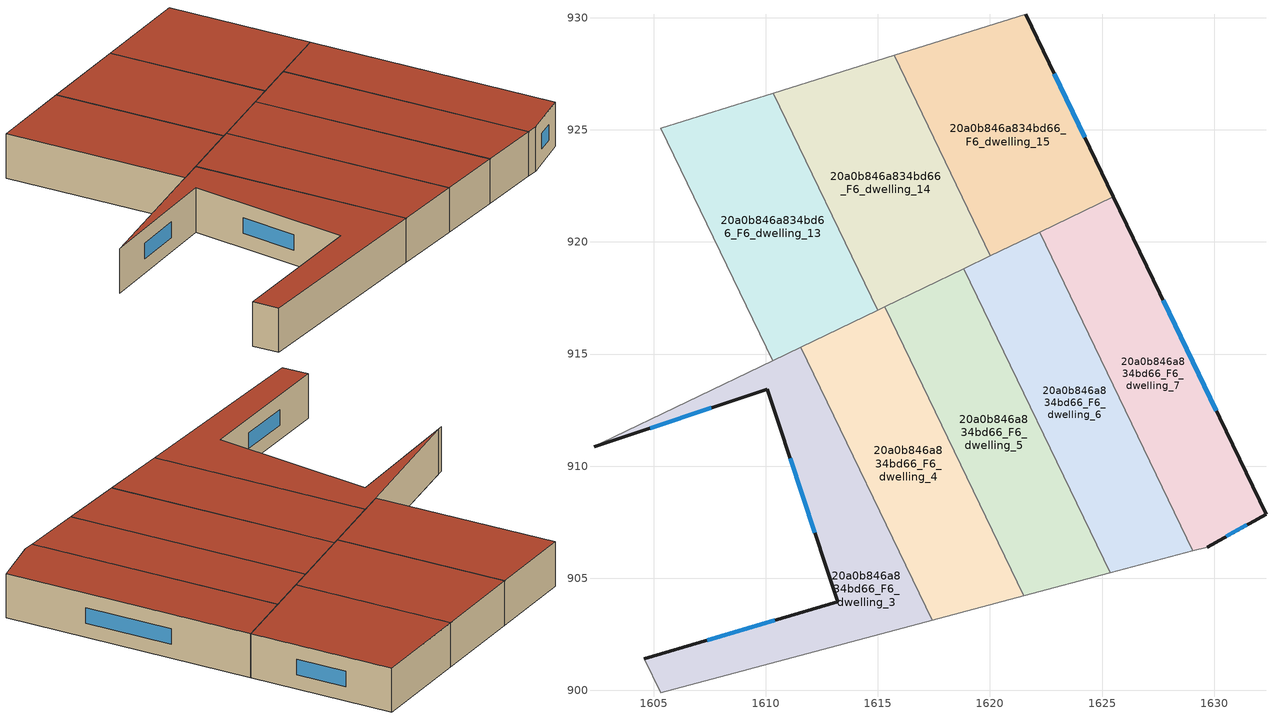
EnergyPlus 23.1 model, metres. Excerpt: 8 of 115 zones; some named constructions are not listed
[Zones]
20a0b846a834bd66_F6_dwelling_13
 floor to 20a0b846a834bd66_F5_dwelling_13 (EU_floor_Construction): 1610.33,926.63 1614.99,916.95 1610.31,914.7 1605.32,925.07 z18
 wall to 20a0b846a834bd66_F6_dwelling_14 (EU_wall_Construction): 1614.99,916.95 1610.33,926.63 z18:21
 wall to 20a0b846a834bd66_F6_dwelling_12 (EU_wall_Construction): 1605.32,925.07 1610.31,914.7 z18:21
 wall adiabatic (EU_wall_Construction): 1610.33,926.63 1605.32,925.07 z18:21
 wall to 20a0b846a834bd66_F6_dwelling_4 (EU_wall_Construction): 1611.56,915.3 1614.99,916.95 z18:21
 wall to 20a0b846a834bd66_F6_dwelling_3 (EU_wall_Construction): 1610.31,914.7 1611.56,915.3 z18:21
 roof outside (EU_roof_Construction): 1614.99,916.95 1610.33,926.63 1605.32,925.07 1610.31,914.7 z21
20a0b846a834bd66_F6_dwelling_14
 floor to 20a0b846a834bd66_F5_dwelling_14 (EU_floor_Construction): 1615.72,928.32 1620.02,919.38 1614.99,916.95 1610.33,926.63 z18
 wall to 20a0b846a834bd66_F6_dwelling_15 (EU_wall_Construction): 1620.02,919.38 1615.72,928.32 z18:21
 wall adiabatic (EU_wall_Construction): 1615.72,928.32 1610.33,926.63 z18:21
 wall to 20a0b846a834bd66_F6_dwelling_5 (EU_wall_Construction): 1615.3,917.1 1618.84,918.81 z18:21
 wall to 20a0b846a834bd66_F6_dwelling_4 (EU_wall_Construction): 1614.99,916.95 1615.3,917.1 z18:21
 wall to 20a0b846a834bd66_F6_dwelling_6 (EU_wall_Construction): 1618.84,918.81 1620.02,919.38 z18:21
 roof outside (EU_roof_Construction): 1620.02,919.38 1615.72,928.32 1610.33,926.63 1614.99,916.95 z21
20a0b846a834bd66_F6_dwelling_15
 floor to 20a0b846a834bd66_F5_dwelling_15 (EU_floor_Construction): 1621.59,930.16 1625.51,922.01 1620.02,919.38 1615.72,928.32 z18
 wall outside (EU_wall_Construction): 1625.51,922.01 1621.59,930.16 z18:21
 wall adiabatic (EU_wall_Construction): 1621.59,930.16 1615.72,928.32 z18:21
 wall to 20a0b846a834bd66_F6_dwelling_7 (EU_wall_Construction): 1622.21,920.43 1625.51,922.01 z18:21
 wall to 20a0b846a834bd66_F6_dwelling_6 (EU_wall_Construction): 1620.02,919.37 1622.21,920.43 z18:21
 window (EU_Window_Construction): 1624.24,924.66 1622.87,927.51 z18.98:20.02
 roof outside (EU_roof_Construction): 1625.51,922.01 1621.59,930.16 1615.72,928.32 1620.02,919.38 z21
20a0b846a834bd66_F6_dwelling_3
 floor to 20a0b846a834bd66_F5_dwelling_3 (EU_floor_Construction): 1611.56,915.3 1617.42,903.12 1605.31,899.89 1604.58,901.4 1613.21,903.95 1610.07,913.43 1602.33,910.87 z18
 wall outside (EU_wall_Construction): 1602.33,910.87 1610.07,913.43 1613.21,903.95 1604.58,901.4 z18:21
 wall to 20a0b846a834bd66_F6_dwelling_4 (EU_wall_Construction): 1617.42,903.12 1611.56,915.3 z18:21
 wall adiabatic (EU_wall_Construction): 1605.31,899.89 1617.42,903.12 z18:21
 wall to 20a0b846a834bd66_F6_dwelling_2 (EU_wall_Construction): 1604.58,901.4 1605.31,899.89 z18:21
 wall to 20a0b846a834bd66_F6_dwelling_11 (EU_wall_Construction): 1602.68,911.03 1602.33,910.87 z18:21
 wall to 20a0b846a834bd66_F6_dwelling_12 (EU_wall_Construction): 1610.31,914.7 1602.68,911.03 z18:21
 window (EU_Window_Construction): 1611.1,910.35 1612.19,907.03 / 1604.85,911.7 1607.56,912.6 / 1610.41,903.12 1607.39,902.23 z18.98:20.02
 roof outside (EU_roof_Construction): 1617.42,903.12 1611.56,915.3 1602.33,910.87 1610.07,913.43 1613.21,903.95 1604.58,901.4 1605.31,899.89 z21
20a0b846a834bd66_F6_dwelling_4
 floor to 20a0b846a834bd66_F5_dwelling_4 (EU_floor_Construction): 1615.3,917.1 1621.5,904.21 1617.42,903.12 1611.56,915.3 z18
 wall to 20a0b846a834bd66_F6_dwelling_5 (EU_wall_Construction): 1621.5,904.21 1615.3,917.1 z18:21
 wall adiabatic (EU_wall_Construction): 1617.42,903.12 1621.5,904.21 z18:21
 roof outside (EU_roof_Construction): 1621.5,904.21 1615.3,917.1 1611.56,915.3 1617.42,903.12 z21
20a0b846a834bd66_F6_dwelling_5
 floor to 20a0b846a834bd66_F5_dwelling_5 (EU_floor_Construction): 1618.84,918.81 1625.37,905.24 1621.5,904.21 1615.3,917.1 z18
 wall to 20a0b846a834bd66_F6_dwelling_6 (EU_wall_Construction): 1625.37,905.24 1618.84,918.81 z18:21
 wall adiabatic (EU_wall_Construction): 1621.5,904.21 1625.37,905.24 z18:21
 roof outside (EU_roof_Construction): 1625.37,905.24 1618.84,918.81 1615.3,917.1 1621.5,904.21 z21
20a0b846a834bd66_F6_dwelling_6
 floor to 20a0b846a834bd66_F5_dwelling_6 (EU_floor_Construction): 1622.21,920.43 1629.05,906.22 1625.37,905.24 1618.84,918.81 z18
 wall to 20a0b846a834bd66_F6_dwelling_7 (EU_wall_Construction): 1629.05,906.22 1622.21,920.43 z18:21
 wall adiabatic (EU_wall_Construction): 1625.37,905.24 1629.05,906.22 z18:21
 roof outside (EU_roof_Construction): 1629.05,906.22 1622.21,920.43 1618.84,918.81 1625.37,905.24 z21
20a0b846a834bd66_F6_dwelling_7
 floor to 20a0b846a834bd66_F5_dwelling_7 (EU_floor_Construction): 1625.51,922.01 1632.31,907.86 1629.68,906.39 1629.05,906.22 1622.21,920.43 z18
 wall outside (EU_wall_Construction): 1629.68,906.39 1632.31,907.86 1625.51,922.01 z18:21
 wall adiabatic (EU_wall_Construction): 1629.05,906.22 1629.68,906.39 z18:21
 window (EU_Window_Construction): 1630.1,912.46 1627.72,917.41 / 1630.54,906.87 1631.46,907.38 z18.98:20.02
 roof outside (EU_roof_Construction): 1632.31,907.86 1625.51,922.01 1622.21,920.43 1629.05,906.22 1629.68,906.39 z21
[SCHEDULE:FILE] Column Number=1; Rows to Skip at Top=0; Number of Hours of Data=8760; Column Separator=Comma; Interpolate to Timestep=No; Minutes per Item=60; Adjust Schedule for Daylight Savings=Yes
Name | File
EU_Step8_GainSchedule_20a0b846a834bd66_F0_dwelling_16_f000 | ../../schedules/20a0b846a834bd66/20a0b846a834bd66_F0_dwelling_16_f000_gain.csv
EU_Step8_GainSchedule_20a0b846a834bd66_F1_dwelling_0_f000 | ../../schedules/20a0b846a834bd66/20a0b846a834bd66_F1_dwelling_0_f000_gain.csv
EU_Step8_GainSchedule_20a0b846a834bd66_F1_dwelling_1_f000 | ../../schedules/20a0b846a834bd66/20a0b846a834bd66_F1_dwelling_1_f000_gain.csv
EU_Step8_GainSchedule_20a0b846a834bd66_F1_dwelling_2_f000 | ../../schedules/20a0b846a834bd66/20a0b846a834bd66_F1_dwelling_2_f000_gain.csv
EU_Step8_GainSchedule_20a0b846a834bd66_F1_dwelling_3_f000 | ../../schedules/20a0b846a834bd66/20a0b846a834bd66_F1_dwelling_3_f000_gain.csv
EU_Step8_GainSchedule_20a0b846a834bd66_F1_dwelling_4_f000 | ../../schedules/20a0b846a834bd66/20a0b846a834bd66_F1_dwelling_4_f000_gain.csv
EU_Step8_GainSchedule_20a0b846a834bd66_F1_dwelling_5_f000 | ../../schedules/20a0b846a834bd66/20a0b846a834bd66_F1_dwelling_5_f000_gain.csv
EU_Step8_GainSchedule_20a0b846a834bd66_F1_dwelling_6_f000 | ../../schedules/20a0b846a834bd66/20a0b846a834bd66_F1_dwelling_6_f000_gain.csv
EU_Step8_GainSchedule_20a0b846a834bd66_F1_dwelling_7_f000 | ../../schedules/20a0b846a834bd66/20a0b846a834bd66_F1_dwelling_7_f000_gain.csv
EU_Step8_GainSchedule_20a0b846a834bd66_F1_dwelling_8_f000 | ../../schedules/20a0b846a834bd66/20a0b846a834bd66_F1_dwelling_8_f000_gain.csv
EU_Step8_GainSchedule_20a0b846a834bd66_F1_dwelling_9_f000 | ../../schedules/20a0b846a834bd66/20a0b846a834bd66_F1_dwelling_9_f000_gain.csv
EU_Step8_GainSchedule_20a0b846a834bd66_F1_dwelling_10_f000 | ../../schedules/20a0b846a834bd66/20a0b846a834bd66_F1_dwelling_10_f000_gain.csv
EU_Step8_GainSchedule_20a0b846a834bd66_F1_dwelling_11_f000 | ../../schedules/20a0b846a834bd66/20a0b846a834bd66_F1_dwelling_11_f000_gain.csv
EU_Step8_GainSchedule_20a0b846a834bd66_F1_dwelling_12_f000 | ../../schedules/20a0b846a834bd66/20a0b846a834bd66_F1_dwelling_12_f000_gain.csv
EU_Step8_GainSchedule_20a0b846a834bd66_F1_dwelling_13_f000 | ../../schedules/20a0b846a834bd66/20a0b846a834bd66_F1_dwelling_13_f000_gain.csv
EU_Step8_GainSchedule_20a0b846a834bd66_F1_dwelling_14_f000 | ../../schedules/20a0b846a834bd66/20a0b846a834bd66_F1_dwelling_14_f000_gain.csv
EU_Step8_GainSchedule_20a0b846a834bd66_F1_dwelling_15_f000 | ../../schedules/20a0b846a834bd66/20a0b846a834bd66_F1_dwelling_15_f000_gain.csv
EU_Step8_GainSchedule_20a0b846a834bd66_F1_dwelling_16_f000 | ../../schedules/20a0b846a834bd66/20a0b846a834bd66_F1_dwelling_16_f000_gain.csv
EU_Step8_GainSchedule_20a0b846a834bd66_F4_dwelling_7_f000 | ../../schedules/20a0b846a834bd66/20a0b846a834bd66_F4_dwelling_7_f000_gain.csv
EU_Step8_GainSchedule_20a0b846a834bd66_F4_dwelling_8_f000 | ../../schedules/20a0b846a834bd66/20a0b846a834bd66_F4_dwelling_8_f000_gain.csv
EU_Step8_GainSchedule_20a0b846a834bd66_F4_dwelling_9_f000 | ../../schedules/20a0b846a834bd66/20a0b846a834bd66_F4_dwelling_9_f000_gain.csv
EU_Step8_GainSchedule_20a0b846a834bd66_F4_dwelling_10_f000 | ../../schedules/20a0b846a834bd66/20a0b846a834bd66_F4_dwelling_10_f000_gain.csv
EU_Step8_GainSchedule_20a0b846a834bd66_F4_dwelling_11_f000 | ../../schedules/20a0b846a834bd66/20a0b846a834bd66_F4_dwelling_11_f000_gain.csv
EU_Step8_GainSchedule_20a0b846a834bd66_F4_dwelling_12_f000 | ../../schedules/20a0b846a834bd66/20a0b846a834bd66_F4_dwelling_12_f000_gain.csv
EU_Step8_GainSchedule_20a0b846a834bd66_F4_dwelling_13_f000 | ../../schedules/20a0b846a834bd66/20a0b846a834bd66_F4_dwelling_13_f000_gain.csv
EU_Step8_GainSchedule_20a0b846a834bd66_F4_dwelling_14_f000 | ../../schedules/20a0b846a834bd66/20a0b846a834bd66_F4_dwelling_14_f000_gain.csv
EU_Step8_GainSchedule_20a0b846a834bd66_F4_dwelling_15_f000 | ../../schedules/20a0b846a834bd66/20a0b846a834bd66_F4_dwelling_15_f000_gain.csv
EU_Step8_GainSchedule_20a0b846a834bd66_F6_dwelling_12_f000 | ../../schedules/20a0b846a834bd66/20a0b846a834bd66_F6_dwelling_12_f000_gain.csv
EU_Step8_GainSchedule_20a0b846a834bd66_F6_dwelling_13_f000 | ../../schedules/20a0b846a834bd66/20a0b846a834bd66_F6_dwelling_13_f000_gain.csv
EU_Step8_GainSchedule_20a0b846a834bd66_F6_dwelling_14_f000 | ../../schedules/20a0b846a834bd66/20a0b846a834bd66_F6_dwelling_14_f000_gain.csv
EU_Step8_GainSchedule_20a0b846a834bd66_F6_dwelling_15_f000 | ../../schedules/20a0b846a834bd66/20a0b846a834bd66_F6_dwelling_15_f000_gain.csv
